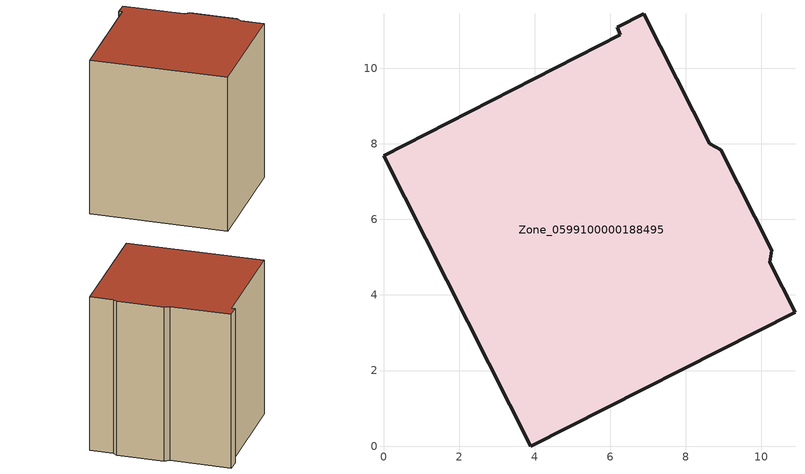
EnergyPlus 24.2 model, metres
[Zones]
Zone_0599100000188495
 floor ground (C_G): 8.63,8.01 8.93,7.85 10.27,5.19 10.22,4.87 10.89,3.54 3.9,0 0,7.69 6.27,10.89 6.18,11.08 6.89,11.44 z3.25
 wall outside (C_F): 8.93,7.85 8.63,8.01 6.89,11.44 6.18,11.08 6.27,10.89 0,7.69 3.9,0 10.89,3.54 10.22,4.87 10.27,5.19 8.93,7.85 z3.25:13.44
 roof outside (C_R): 6.89,11.44 6.18,11.08 6.27,10.89 0,7.69 3.9,0 10.89,3.54 10.22,4.87 10.27,5.19 8.93,7.85 8.63,8.01 z13.44
[BUILDING]
Pand.0599100000188495: North Axis=0; Terrain=City; Loads Convergence Tolerance Value=0.04; Temperature Convergence Tolerance Value=0.4; Solar Distribution=FullExterior; Maximum Number of Warmup Days=25; Minimum Number of Warmup Days=1
[Site:Location]
Rotterdam.The.Hague.AP_ZH_NLD Design_Conditions: Latitude=51.96; Longitude=4.45; Time Zone=1; Elevation=-4.5
[SITE:GROUNDTEMPERATURE:BUILDINGSURFACE]
18, 18, 18, 18, 18, 18, 18, 18, 18, 18, 18, 18
[MATERIAL] Thermal Absorptance=0.9; Solar Absorptance=0.7; Visible Absorptance=0.7
Name | Roughness | Thickness | Conductivity | Density | Specific Heat
G.TI.1946 | MediumSmooth | 0.15 | 1 | 540 | 1210
F.TI.1946 | Rough | 0.3 | 0.857143 | 1920 | 840
R.TI.1946 | MediumRough | 0.2 | 0.1 | 1500 | 1000
[CONSTRUCTION]
C_G: G.TI.1946
C_F: F.TI.1946
C_R: R.TI.1946
[ZONE]
Zone_0599100000188495: Type=1; Multiplier=1; Ceiling Height=Autocalculate; Volume=Autocalculate; Floor Area=autocalculate; Part of Total Floor Area=Yes
[ZONEINFILTRATION:DESIGNFLOWRATE]
Infil_Zone_0599100000188495: Zone or ZoneList or Space or SpaceList=Zone_0599100000188495; Schedule=AlwaysOn; Design Flow Rate Calculation Method=Flow/Area; Flow Rate per Floor Area=0.003; Constant Term Coefficient=1; Temperature Term Coefficient=0; Velocity Term Coefficient=0; Velocity Squared Term Coefficient=0
[HVACTEMPLATE:ZONE:IDEALLOADSAIRSYSTEM]
Zone_0599100000188495: Maximum Heating Supply Air Temperature=50; Minimum Cooling Supply Air Temperature=13; Maximum Heating Supply Air Humidity Ratio=0.0156; Minimum Cooling Supply Air Humidity Ratio=0.0077; Heating Limit=NoLimit; Cooling Limit=NoLimit; Dehumidification Control Type=ConstantSensibleHeatRatio; Cooling Sensible Heat Ratio=0.7; Dehumidification Setpoint=60; Humidification Control Type=None; Humidification Setpoint=30; Outdoor Air Method=None; Outdoor Air Flow Rate per Person=0.00944; Outdoor Air Flow Rate per Zone Floor Area=0; Outdoor Air Flow Rate per Zone=0; Demand Controlled Ventilation Type=None; Outdoor Air Economizer Type=NoEconomizer; Heat Recovery Type=None; Sensible Heat Recovery Effectiveness=0.7; Latent Heat Recovery Effectiveness=0.65
[ZONECONTROL:THERMOSTAT]
ThermostatControl_Zone_0599100000188495: Zone or ZoneList=Zone_0599100000188495; Control Type Schedule=DualSetpointControlType; Control 1=Thermostat_Zone_0599100000188495; Temperature Difference Between Cutout And Setpoint=0
[THERMOSTATSETPOINT:DUALSETPOINT]
Thermostat_Zone_0599100000188495: Heating Setpoint Temperature Schedule=HeatingSetpoint_Zone_0599100000188495; Cooling Setpoint Temperature Schedule=CoolingSetpoint_Zone_0599100000188495
[SCHEDULE:COMPACT]
HeatingSetpoint_Zone_0599100000188495: Through: 12/31, For: AllDays, Until: 24:00, 21
CoolingSetpoint_Zone_0599100000188495: Through: 12/31, For: AllDays, Until: 24:00, 24
DualSetpointControlType: Through: 12/31, For: AllDays, Until: 24:00, 4
AlwaysOn: Through: 12/31, For: AllDays, Until: 24:00, 1
